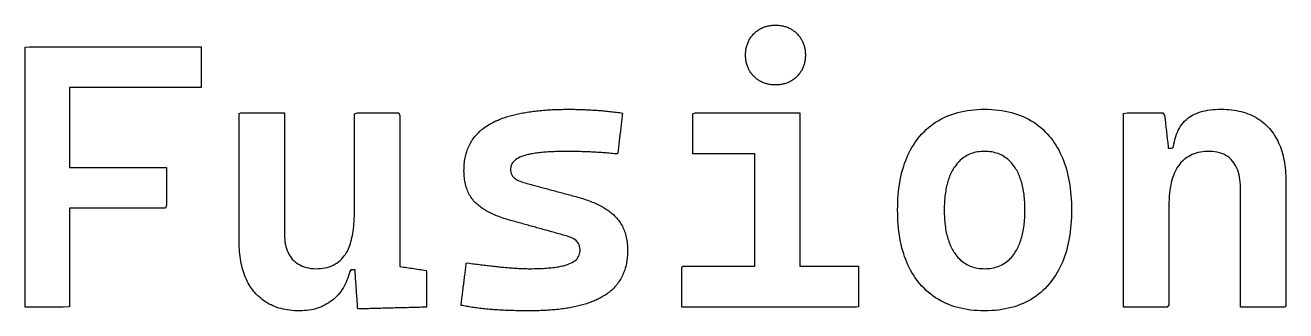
# Model space of a CAD drawing. Header units: millimetres. Extents: x 0 to 120, y 0 to 19.
# Drawn here: x 0 to 64, y 4.1 to 18.6 of the extents above; entities that cross this region are included whole.
import ezdxf

# ---------------------------------------------------------------- set-up
doc = ezdxf.new("R2010")
doc.units = ezdxf.units.MM
doc.layers.add('OUTLINE', color=7, linetype='Continuous')

msp = doc.modelspace()

# ---------------------------------------------------------------- linework, layer by layer
at = {"layer": 'OUTLINE'}
for points in [[(38.1728, 15.573), (38.1189, 15.5708), (38.0643, 15.57), (38.0096, 15.5708), (37.9558, 15.573), (37.9027, 15.5767), (37.8505, 15.5819), (37.7991, 15.5886), (37.7485, 15.5968), (37.6987, 15.6064), (37.6497, 15.6176), (37.6015, 15.6302), (37.5541, 15.6444), (37.5075, 15.66), (37.4617, 15.6771), (37.4168, 15.6956), (37.3726, 15.7157), (37.3293, 15.7373), (37.2867, 15.7603), (37.245, 15.7848), (37.204, 15.8108), (37.1639, 15.8383), (37.1246, 15.8673), (37.0861, 15.8978), (37.0484, 15.9298), (37.0115, 15.9632), (36.9754, 15.9981), (36.9405, 16.0342), (36.907, 16.0711), (36.875, 16.1088), (36.8446, 16.1473), (36.8156, 16.1866), (36.7881, 16.2267), (36.7621, 16.2676), (36.7375, 16.3094), (36.7145, 16.3519), (36.6929, 16.3952), (36.6728, 16.4394), (36.6543, 16.4844), (36.6372, 16.5301), (36.6216, 16.5767), (36.6074, 16.6241), (36.5948, 16.6723), (36.5836, 16.7213), (36.574, 16.7711), (36.5658, 16.8217), (36.5591, 16.8732), (36.5539, 16.9254), (36.5502, 16.9784), (36.5479, 17.0323), (36.5472, 17.087), (36.5479, 17.1416), (36.5502, 17.1955), (36.5539, 17.2485), (36.5591, 17.3008), (36.5657, 17.3522), (36.5739, 17.4028), (36.5836, 17.4526), (36.5947, 17.5017), (36.6073, 17.5499), (36.6215, 17.5972), (36.6371, 17.6438), (36.6542, 17.6896), (36.6727, 17.7346), (36.6928, 17.7787), (36.7143, 17.8221), (36.7374, 17.8646), (36.7619, 17.9064), (36.7879, 17.9473), (36.8154, 17.9874), (36.8444, 18.0267), (36.8749, 18.0652), (36.9068, 18.1029), (36.9403, 18.1398), (36.9752, 18.1759), (37.0113, 18.2108), (37.0482, 18.2442), (37.0859, 18.2762), (37.1244, 18.3067), (37.1637, 18.3357), (37.2038, 18.3631), (37.2447, 18.3892), (37.2865, 18.4137), (37.329, 18.4367), (37.3724, 18.4583), (37.4165, 18.4783), (37.4615, 18.4969), (37.5073, 18.514), (37.5539, 18.5296), (37.6012, 18.5437), (37.6494, 18.5564), (37.6984, 18.5675), (37.7483, 18.5772), (37.7989, 18.5854), (37.8503, 18.5921), (37.9025, 18.5973), (37.9556, 18.601), (38.0094, 18.6032), (38.0641, 18.604), (38.1187, 18.6032), (38.1726, 18.601), (38.2256, 18.5973), (38.2779, 18.5921), (38.3293, 18.5854), (38.3799, 18.5773), (38.4298, 18.5676), (38.4788, 18.5565), (38.527, 18.5438), (38.5744, 18.5297), (38.6209, 18.5141), (38.6667, 18.497), (38.7117, 18.4784), (38.7559, 18.4584), (38.7992, 18.4368), (38.8418, 18.4138), (38.8835, 18.3893), (38.9244, 18.3633), (38.9645, 18.3358), (39.0038, 18.3068), (39.0423, 18.2763), (39.08, 18.2444), (39.1169, 18.2109), (39.153, 18.176), (39.1879, 18.1399), (39.2214, 18.1031), (39.2533, 18.0654), (39.2838, 18.0269), (39.3128, 17.9876), (39.3403, 17.9474), (39.3663, 17.9065), (39.3909, 17.8648), (39.4139, 17.8222), (39.4354, 17.7789), (39.4555, 17.7347), (39.4741, 17.6898), (39.4912, 17.644), (39.5068, 17.5974), (39.5209, 17.55), (39.5336, 17.5018), (39.5447, 17.4528), (39.5544, 17.403), (39.5626, 17.3524), (39.5692, 17.301), (39.5744, 17.2487), (39.5782, 17.1957), (39.5804, 17.1418), (39.5811, 17.0872), (39.5804, 17.0325), (39.5782, 16.9786), (39.5745, 16.9256), (39.5693, 16.8734), (39.5626, 16.8219), (39.5544, 16.7713), (39.5447, 16.7215), (39.5336, 16.6725), (39.5209, 16.6243), (39.5068, 16.5769), (39.4912, 16.5303), (39.4741, 16.4845), (39.4555, 16.4396), (39.4355, 16.3954), (39.4139, 16.3521), (39.3909, 16.3095), (39.3664, 16.2678), (39.3404, 16.2269), (39.3129, 16.1867), (39.2839, 16.1474), (39.2534, 16.1089), (39.2214, 16.0712), (39.188, 16.0344), (39.1531, 15.9983), (39.117, 15.9633), (39.0801, 15.9299), (39.0424, 15.8979), (39.0039, 15.8674), (38.9646, 15.8384), (38.9245, 15.8109), (38.8836, 15.7849), (38.8419, 15.7604), (38.7993, 15.7373), (38.756, 15.7158), (38.7118, 15.6957), (38.6668, 15.6771), (38.6211, 15.66), (38.5745, 15.6444), (38.5271, 15.6302), (38.4789, 15.6176), (38.4299, 15.6065), (38.3801, 15.5968), (38.3295, 15.5886), (38.2781, 15.5819), (38.2258, 15.5767)], [(0.2257, 17.4966), (0.3105, 17.4966), (0.4548, 17.4966), (0.6326, 17.4966), (0.684, 17.4966), (0.9132, 17.4966), (0.9546, 17.4966), (1.1424, 17.4966), (1.2767, 17.4966), (1.3715, 17.4966), (1.5987, 17.4966), (1.6007, 17.4966), (1.8299, 17.4966), (1.9208, 17.4966), (2.0591, 17.4966), (2.2882, 17.4966), (2.5174, 17.4966), (2.7466, 17.4966), (2.9758, 17.4966), (3.2049, 17.4966), (3.4341, 17.4966), (3.6633, 17.4966), (3.8925, 17.4966), (4.1216, 17.4966), (4.3508, 17.4966), (4.58, 17.4966), (4.8092, 17.4966), (5.0383, 17.4966), (5.2675, 17.4966), (5.4967, 17.4966), (5.7259, 17.4966), (5.955, 17.4966), (6.1842, 17.4966), (6.4134, 17.4966), (6.6426, 17.4966), (6.8717, 17.4966), (7.1009, 17.4966), (7.3301, 17.4966), (7.5593, 17.4966), (7.7884, 17.4966), (8.0176, 17.4966), (8.2468, 17.4966), (8.476, 17.4966), (8.7051, 17.4966), (8.9343, 17.4966), (8.9343, 17.2674), (8.9343, 17.0382), (8.9343, 16.809), (8.9343, 16.5799), (8.9343, 16.3507), (8.9343, 16.1215), (8.9343, 15.8923), (8.9343, 15.6632), (8.9343, 15.434), (8.7086, 15.4305), (8.4795, 15.4305), (8.2503, 15.4305), (8.0211, 15.4305), (7.7919, 15.4305), (7.5628, 15.4305), (7.3336, 15.4305), (7.1044, 15.4305), (6.8752, 15.4305), (6.6461, 15.4305), (6.4169, 15.4305), (6.1877, 15.4305), (5.9585, 15.4305), (5.7294, 15.4305), (5.5002, 15.4305), (5.271, 15.4305), (5.0418, 15.4305), (4.8127, 15.4305), (4.5835, 15.4305), (4.3543, 15.4305), (4.1251, 15.4305), (3.896, 15.4305), (3.6668, 15.4305), (3.4376, 15.4305), (3.2084, 15.4305), (2.9793, 15.4305), (2.7501, 15.4305), (2.5209, 15.4305), (2.2917, 15.4305), (2.2428, 15.4305), (2.2428, 15.2422), (2.2428, 14.9202), (2.2428, 14.5981), (2.2428, 14.2761), (2.2428, 13.9541), (2.2428, 13.632), (2.2428, 13.31), (2.2428, 12.9879), (2.2428, 12.6659), (2.2428, 12.3438), (2.2428, 12.0218), (2.2428, 11.6997), (2.2428, 11.3821), (2.3529, 11.3821), (2.5454, 11.3821), (2.738, 11.3821), (2.9305, 11.3821), (3.123, 11.3821), (3.3155, 11.3821), (3.5081, 11.3821), (3.7006, 11.3821), (3.8931, 11.3821), (4.0857, 11.3821), (4.2782, 11.3821), (4.4707, 11.3821), (4.6632, 11.3821), (4.8558, 11.3821), (5.0483, 11.3821), (5.2408, 11.3821), (5.4334, 11.3821), (5.6259, 11.3821), (5.8184, 11.3821), (6.011, 11.3821), (6.2035, 11.3821), (6.396, 11.3821), (6.5885, 11.3821), (6.7811, 11.3821), (6.9736, 11.3821), (7.1661, 11.3821), (7.1661, 11.1895), (7.1661, 10.997), (7.1661, 10.8045), (7.1661, 10.612), (7.1661, 10.4194), (7.1661, 10.2269), (7.1661, 10.0344), (7.1661, 9.8418), (7.1661, 9.6493), (7.1661, 9.4568), (7.1236, 9.3068), (6.9311, 9.3068), (6.7385, 9.3068), (6.546, 9.3068), (6.3535, 9.3068), (6.1609, 9.3068), (5.9684, 9.3068), (5.7759, 9.3068), (5.5833, 9.3068), (5.3908, 9.3068), (5.1983, 9.3068), (5.0058, 9.3068), (4.8132, 9.3068), (4.6207, 9.3068), (4.4282, 9.3068), (4.2356, 9.3068), (4.0431, 9.3068), (3.8506, 9.3068), (3.6581, 9.3068), (3.4655, 9.3068), (3.273, 9.3068), (3.0805, 9.3068), (2.8879, 9.3068), (2.6954, 9.3068), (2.5029, 9.3068), (2.3104, 9.3068), (2.2428, 9.3068), (2.2428, 9.1233), (2.2428, 8.8013), (2.2428, 8.4793), (2.2428, 8.1572), (2.2428, 7.8352), (2.2428, 7.5131), (2.2428, 7.1911), (2.2428, 6.869), (2.2428, 6.547), (2.2428, 6.2249), (2.2428, 5.9029), (2.2428, 5.5808), (2.2428, 5.2588), (2.2428, 4.9367), (2.2428, 4.6147), (2.2428, 4.2926), (1.9323, 4.2811), (1.6102, 4.2811), (1.2882, 4.2811), (0.9661, 4.2811), (0.6441, 4.2811), (0.322, 4.2811), (0, 4.2811), (0, 4.6032), (0, 4.9252), (0, 5.2473), (0, 5.5693), (0, 5.8914), (0, 6.2134), (0, 6.5355), (0, 6.8575), (0, 7.1796), (0, 7.5016), (0, 7.8236), (0, 8.1457), (0, 8.4677), (0, 8.7898), (0, 9.1118), (0, 9.3068), (0, 9.4339), (0, 9.4993), (0, 9.6919), (0, 9.7559), (0, 9.8844), (0, 10.0769), (0, 10.078), (0, 10.2695), (0, 10.4), (0, 10.462), (0, 10.6545), (0, 10.7221), (0, 10.847), (0, 11.0396), (0, 11.0441), (0, 11.2321), (0, 11.3662), (0, 11.6882), (0, 12.0103), (0, 12.3323), (0, 12.6544), (0, 12.9764), (0, 13.2984), (0, 13.6205), (0, 13.9425), (0, 14.2646), (0, 14.5866), (0, 14.9087), (0, 15.2307), (0, 15.4305), (0, 15.5528), (0, 15.6597), (0, 15.8748), (0, 15.8888), (0, 16.118), (0, 16.1969), (0, 16.3472), (0, 16.5189), (0, 16.5764), (0, 16.8055), (0, 16.841), (0, 17.0347), (0, 17.163), (0, 17.2639), (0, 17.4851), (0, 17.4931)], [(19.0043, 8.2274), (19.0043, 8.1377), (19.0043, 8.1178), (19.0043, 8.0481), (19.0043, 7.9584), (19.0043, 7.9277), (19.0043, 7.8687), (19.0043, 7.7791), (19.0043, 7.7375), (19.0043, 7.6894), (19.0043, 7.5998), (19.0043, 7.5101), (19.0043, 7.4205), (19.0043, 7.3308), (19.0043, 7.2412), (19.0043, 7.1515), (19.0043, 7.0619), (19.0043, 6.9722), (19.0043, 6.8825), (19.0043, 6.7929), (19.0043, 6.7032), (19.0043, 6.6136), (19.0043, 6.5239), (19.0043, 6.4343), (19.0068, 6.3468), (19.0955, 6.3335), (19.1841, 6.3201), (19.2728, 6.3068), (19.3614, 6.2934), (19.4501, 6.28), (19.5387, 6.2667), (19.6274, 6.2533), (19.716, 6.24), (19.8047, 6.2266), (19.8934, 6.2133), (19.982, 6.1999), (20.0707, 6.1865), (20.1593, 6.1732), (20.248, 6.1598), (20.3366, 6.1465), (20.363, 6.0795), (20.363, 5.9898), (20.363, 5.9002), (20.363, 5.8105), (20.363, 5.7209), (20.363, 5.6312), (20.363, 5.5416), (20.363, 5.4519), (20.363, 5.3623), (20.363, 5.2726), (20.363, 5.183), (20.363, 5.0933), (20.363, 5.0036), (20.363, 4.914), (20.363, 4.8243), (20.363, 4.7347), (20.363, 4.645), (20.363, 4.5554), (20.363, 4.4657), (20.363, 4.3761), (20.363, 4.2864), (20.2786, 4.2789), (20.189, 4.2765), (20.0994, 4.2741), (20.0098, 4.2717), (19.9201, 4.2693), (19.8305, 4.2669), (19.7409, 4.2646), (19.6513, 4.2622), (19.5617, 4.2598), (19.472, 4.2574), (19.3824, 4.255), (19.2928, 4.2526), (19.2032, 4.2502), (19.1135, 4.2479), (19.0239, 4.2455), (18.9343, 4.2431), (18.8447, 4.2407), (18.7551, 4.2383), (18.6654, 4.2359), (18.5758, 4.2335), (18.4862, 4.2311), (18.3966, 4.2288), (18.3069, 4.2264), (18.2173, 4.224), (18.1277, 4.2216), (18.0381, 4.2192), (17.9484, 4.2168), (17.8588, 4.2144), (17.7692, 4.212), (17.6796, 4.2097), (17.59, 4.2073), (17.5003, 4.2049), (17.4107, 4.2025), (17.3211, 4.2001), (17.2315, 4.1977), (17.1418, 4.1953), (17.0522, 4.1929), (16.9626, 4.1906), (16.873, 4.1882), (16.8666, 4.2776), (16.8603, 4.367), (16.854, 4.4565), (16.8476, 4.5459), (16.8413, 4.6353), (16.8349, 4.7248), (16.8286, 4.8142), (16.8223, 4.9036), (16.8159, 4.993), (16.8096, 5.0825), (16.8033, 5.1719), (16.7969, 5.2613), (16.7906, 5.3508), (16.7842, 5.4402), (16.7779, 5.5296), (16.7716, 5.6191), (16.7652, 5.7085), (16.7589, 5.7979), (16.7525, 5.8873), (16.7462, 5.9768), (16.7399, 6.0662), (16.7335, 6.1556), (16.7318, 6.1797), (16.6376, 6.1797), (16.5272, 6.1797), (16.4716, 6.0984), (16.4397, 5.9809), (16.4045, 5.8668), (16.3662, 5.756), (16.3245, 5.6487), (16.2797, 5.5448), (16.2316, 5.4443), (16.1803, 5.3472), (16.1258, 5.2535), (16.068, 5.1631), (16.007, 5.0762), (15.9427, 4.9927), (15.8752, 4.9126), (15.8045, 4.8359), (15.7306, 4.7626), (15.6534, 4.6926), (15.5727, 4.6259), (15.4876, 4.5616), (15.4, 4.5015), (15.3101, 4.4455), (15.2177, 4.3936), (15.123, 4.3459), (15.0259, 4.3024), (14.9263, 4.263), (14.8244, 4.2277), (14.7201, 4.1966), (14.6134, 4.1697), (14.5043, 4.1468), (14.3928, 4.1282), (14.2789, 4.1137), (14.1626, 4.1033), (14.0439, 4.0971), (13.9228, 4.095), (13.7959, 4.0968), (13.6716, 4.102), (13.5498, 4.1108), (13.4306, 4.1231), (13.3139, 4.1389), (13.1997, 4.1583), (13.0881, 4.1811), (12.979, 4.2075), (12.8725, 4.2374), (12.7685, 4.2708), (12.6671, 4.3077), (12.5682, 4.3482), (12.4719, 4.3921), (12.3781, 4.4396), (12.2869, 4.4906), (12.1981, 4.5451), (12.112, 4.6031), (12.0284, 4.6646), (11.9473, 4.7297), (11.8688, 4.7982), (11.7928, 4.8703), (11.7194, 4.9459), (11.6488, 5.0247), (11.5868, 5.0993), (11.5273, 5.1763), (11.4704, 5.2556), (11.4159, 5.3374), (11.3639, 5.4215), (11.3145, 5.508), (11.2675, 5.5968), (11.2231, 5.6881), (11.1812, 5.7817), (11.1418, 5.8777), (11.1049, 5.9761), (11.0705, 6.0768), (11.0386, 6.1799), (11.0092, 6.2854), (10.9823, 6.3933), (10.9579, 6.5036), (10.9361, 6.6162), (10.9167, 6.7312), (10.8999, 6.8486), (10.8856, 6.9684), (10.8737, 7.0905), (10.8644, 7.2151), (10.8576, 7.3419), (10.8533, 7.4712), (10.8515, 7.6029), (10.8514, 7.7182), (10.8514, 7.8286), (10.8514, 7.939), (10.8514, 8.0495), (10.8514, 8.1599), (10.8514, 8.2703), (10.8514, 8.3808), (10.8514, 8.4912), (10.8514, 8.6016), (10.8514, 8.712), (10.8514, 8.8225), (10.8514, 8.9329), (10.8514, 9.0433), (10.8514, 9.1537), (10.8514, 9.2642), (10.8514, 9.3746), (10.8514, 9.485), (10.8514, 9.5955), (10.8514, 9.7059), (10.8514, 9.8163), (10.8514, 9.9267), (10.8514, 10.0372), (10.8514, 10.1476), (10.8514, 10.258), (10.8514, 10.3684), (10.8514, 10.4789), (10.8514, 10.5893), (10.8514, 10.6997), (10.8514, 10.8101), (10.8514, 10.9206), (10.8514, 11.031), (10.8514, 11.1414), (10.8514, 11.2519), (10.8514, 11.3623), (10.8514, 11.4727), (10.8514, 11.5831), (10.8514, 11.6936), (10.8514, 11.804), (10.8514, 11.9144), (10.8514, 12.0248), (10.8514, 12.1353), (10.8514, 12.2457), (10.8514, 12.3561), (10.8514, 12.4666), (10.8514, 12.577), (10.8514, 12.6874), (10.8514, 12.7978), (10.8514, 12.9083), (10.8514, 13.0187), (10.8514, 13.1291), (10.8514, 13.2395), (10.8514, 13.35), (10.8514, 13.4604), (10.8514, 13.5708), (10.8514, 13.6813), (10.8514, 13.7917), (10.8514, 13.9021), (10.8514, 14.0125), (10.8514, 14.123), (10.9387, 14.1461), (11.0491, 14.1461), (11.1596, 14.1461), (11.27, 14.1461), (11.3804, 14.1461), (11.4909, 14.1461), (11.6013, 14.1461), (11.7117, 14.1461), (11.8221, 14.1461), (11.9326, 14.1461), (12.043, 14.1461), (12.1534, 14.1461), (12.2638, 14.1461), (12.3743, 14.1461), (12.4847, 14.1461), (12.5951, 14.1461), (12.7055, 14.1461), (12.816, 14.1461), (12.9264, 14.1461), (13.0368, 14.1461), (13.1473, 14.1461), (13.1503, 14.0387), (13.1503, 13.9283), (13.1503, 13.8178), (13.1503, 13.7074), (13.1503, 13.597), (13.1503, 13.4866), (13.1503, 13.3761), (13.1503, 13.2657), (13.1503, 13.1553), (13.1503, 13.0448), (13.1503, 12.9344), (13.1503, 12.824), (13.1503, 12.7136), (13.1503, 12.6031), (13.1503, 12.4927), (13.1503, 12.3823), (13.1503, 12.2719), (13.1503, 12.1614), (13.1503, 12.051), (13.1503, 11.9406), (13.1503, 11.8301), (13.1503, 11.7197), (13.1503, 11.6093), (13.1503, 11.4989), (13.1503, 11.3884), (13.1503, 11.278), (13.1503, 11.1676), (13.1503, 11.0572), (13.1503, 10.9467), (13.1503, 10.8363), (13.1503, 10.7259), (13.1503, 10.6155), (13.1503, 10.505), (13.1503, 10.3946), (13.1503, 10.2842), (13.1503, 10.1737), (13.1503, 10.0633), (13.1503, 9.9529), (13.1503, 9.8425), (13.1503, 9.732), (13.1503, 9.6216), (13.1503, 9.5112), (13.1503, 9.4008), (13.1503, 9.2903), (13.1503, 9.1799), (13.1503, 9.0695), (13.1503, 8.959), (13.1503, 8.8486), (13.1503, 8.7382), (13.1503, 8.6278), (13.1503, 8.5173), (13.1503, 8.4069), (13.1503, 8.2965), (13.1503, 8.1861), (13.1503, 8.0756), (13.1506, 7.9577), (13.155, 7.829), (13.1648, 7.7051), (13.1797, 7.5859), (13.2, 7.4714), (13.2255, 7.3617), (13.2562, 7.2567), (13.2922, 7.1565), (13.3335, 7.061), (13.38, 6.9702), (13.4318, 6.8842), (13.4888, 6.8029), (13.5511, 6.7264), (13.6216, 6.6516), (13.699, 6.5809), (13.781, 6.5168), (13.8677, 6.4593), (13.9591, 6.4083), (14.0551, 6.3639), (14.1557, 6.3261), (14.261, 6.2949), (14.3709, 6.2702), (14.4855, 6.2521), (14.6047, 6.2406), (14.7285, 6.2357), (14.8547, 6.2371), (14.9769, 6.2445), (15.095, 6.2579), (15.209, 6.2771), (15.3188, 6.3023), (15.4244, 6.3335), (15.5259, 6.3706), (15.6233, 6.4136), (15.7165, 6.4625), (15.8055, 6.5173), (15.8904, 6.5781), (15.9711, 6.6449), (16.0477, 6.7175), (16.1201, 6.7961), (16.1883, 6.8806), (16.2421, 6.9558), (16.2852, 7.0236), (16.3262, 7.0953), (16.3651, 7.171), (16.4019, 7.2507), (16.4366, 7.3344), (16.4692, 7.4221), (16.4996, 7.5137), (16.528, 7.6094), (16.5543, 7.709), (16.5785, 7.8127), (16.6005, 7.9203), (16.6205, 8.0319), (16.6383, 8.1475), (16.6541, 8.2671), (16.6677, 8.3907), (16.6793, 8.5182), (16.6887, 8.6498), (16.6961, 8.7853), (16.7013, 8.9249), (16.7044, 9.0684), (16.7054, 9.1816), (16.7054, 9.3547), (16.7054, 9.5448), (16.7054, 9.7349), (16.7054, 9.925), (16.7054, 10.1152), (16.7054, 10.3053), (16.7054, 10.4954), (16.7054, 10.6855), (16.7054, 10.8757), (16.7054, 11.0658), (16.7054, 11.2559), (16.7054, 11.446), (16.7054, 11.6362), (16.7054, 11.8263), (16.7054, 12.0164), (16.7054, 12.2065), (16.7054, 12.3967), (16.7054, 12.5868), (16.7054, 12.7769), (16.7054, 12.967), (16.7054, 13.1572), (16.7054, 13.3473), (16.7054, 13.5374), (16.7054, 13.7275), (16.7054, 13.9177), (16.7054, 14.1078), (16.8572, 14.1461), (17.0473, 14.1461), (17.2375, 14.1461), (17.4276, 14.1461), (17.6177, 14.1461), (17.8078, 14.1461), (17.998, 14.1461), (18.1881, 14.1461), (18.3782, 14.1461), (18.5683, 14.1461), (18.7585, 14.1461), (18.9486, 14.1461), (19.0043, 14.0117), (19.0043, 13.8215), (19.0043, 13.6314), (19.0043, 13.4413), (19.0043, 13.2512), (19.0043, 13.061), (19.0043, 12.8709), (19.0043, 12.6808), (19.0043, 12.4907), (19.0043, 12.3005), (19.0043, 12.1104), (19.0043, 11.9203), (19.0043, 11.7302), (19.0043, 11.54), (19.0043, 11.3499), (19.0043, 11.1598), (19.0043, 10.9697), (19.0043, 10.7795), (19.0043, 10.5894), (19.0043, 10.3993), (19.0043, 10.2092), (19.0043, 10.019), (19.0043, 9.8289), (19.0043, 9.6388), (19.0043, 9.4487), (19.0043, 9.2585), (19.0043, 9.0684), (19.0043, 8.8783), (19.0043, 8.6882), (19.0043, 8.498), (19.0043, 8.3079)], [(25.6755, 4.0953), (25.5746, 4.095), (25.4866, 4.0951), (25.3994, 4.0954), (25.3132, 4.096), (25.2279, 4.0967), (25.1434, 4.0977), (25.0599, 4.0989), (24.9772, 4.1003), (24.8954, 4.1019), (24.8145, 4.1037), (24.7345, 4.1058), (24.6554, 4.108), (24.5772, 4.1105), (24.4999, 4.1132), (24.4234, 4.1161), (24.3479, 4.1193), (24.2732, 4.1226), (24.1994, 4.1262), (24.1266, 4.1299), (24.0546, 4.1339), (23.9835, 4.1381), (23.9133, 4.1425), (23.844, 4.1472), (23.7755, 4.152), (23.708, 4.1571), (23.6414, 4.1624), (23.565, 4.1688), (23.4805, 4.1763), (23.397, 4.1841), (23.3143, 4.1923), (23.2326, 4.2009), (23.1518, 4.2098), (23.072, 4.2191), (22.993, 4.2288), (22.915, 4.2388), (22.8379, 4.2492), (22.7617, 4.2599), (22.6864, 4.2711), (22.6121, 4.2825), (22.5387, 4.2944), (22.4661, 4.3066), (22.3946, 4.3192), (22.3239, 4.3321), (22.2541, 4.3454), (22.1853, 4.359), (22.1174, 4.3731), (22.1215, 4.4452), (22.131, 4.5218), (22.1406, 4.5984), (22.1502, 4.675), (22.1598, 4.7516), (22.1693, 4.8282), (22.1789, 4.9048), (22.1885, 4.9814), (22.1981, 5.058), (22.2076, 5.1346), (22.2172, 5.2112), (22.2268, 5.2878), (22.2364, 5.3644), (22.2459, 5.441), (22.2555, 5.5176), (22.2651, 5.5942), (22.2747, 5.6708), (22.2842, 5.7474), (22.2938, 5.824), (22.3034, 5.9006), (22.3129, 5.9772), (22.3225, 6.0538), (22.3321, 6.1304), (22.3417, 6.207), (22.3512, 6.2835), (22.3608, 6.3601), (22.3704, 6.4367), (22.38, 6.5133), (22.4481, 6.5244), (22.5361, 6.5125), (22.623, 6.5009), (22.7089, 6.4895), (22.7937, 6.4783), (22.8776, 6.4674), (22.9603, 6.4568), (23.0421, 6.4464), (23.1228, 6.4362), (23.2025, 6.4264), (23.2812, 6.4167), (23.3589, 6.4073), (23.4355, 6.3982), (23.511, 6.3893), (23.5856, 6.3806), (23.6591, 6.3723), (23.7316, 6.3641), (23.803, 6.3562), (23.8735, 6.3486), (23.9428, 6.3412), (24.0112, 6.3341), (24.0785, 6.3272), (24.1448, 6.3205), (24.2101, 6.3142), (24.2833, 6.3072), (24.3731, 6.2989), (24.4613, 6.2911), (24.5478, 6.2839), (24.6326, 6.2771), (24.7159, 6.2709), (24.7974, 6.2651), (24.8773, 6.2599), (24.9556, 6.2552), (25.0322, 6.2509), (25.1072, 6.2472), (25.1805, 6.244), (25.2522, 6.2413), (25.3222, 6.2391), (25.3906, 6.2375), (25.4574, 6.2363), (25.5224, 6.2356), (25.5936, 6.2355), (25.6975, 6.2359), (25.7991, 6.237), (25.8985, 6.2389), (25.9957, 6.2413), (26.0906, 6.2445), (26.1832, 6.2483), (26.2736, 6.2528), (26.3617, 6.258), (26.4476, 6.2638), (26.5312, 6.2703), (26.6125, 6.2775), (26.6916, 6.2854), (26.7684, 6.2939), (26.843, 6.3031), (26.9154, 6.313), (26.9854, 6.3235), (27.0532, 6.3348), (27.1188, 6.3467), (27.1821, 6.3592), (27.2431, 6.3725), (27.3019, 6.3864), (27.3585, 6.401), (27.4127, 6.4163), (27.4647, 6.4322), (27.5145, 6.4488), (27.5805, 6.4732), (27.6679, 6.5104), (27.7481, 6.5507), (27.821, 6.5941), (27.8866, 6.6406), (27.9451, 6.6902), (27.9963, 6.7429), (28.0402, 6.7986), (28.077, 6.8575), (28.1065, 6.9194), (28.1287, 6.9844), (28.1437, 7.0526), (28.1515, 7.1238), (28.152, 7.2042), (28.1448, 7.2895), (28.1299, 7.3686), (28.1072, 7.4417), (28.0768, 7.5086), (28.0386, 7.5694), (27.9926, 7.6241), (27.9451, 7.668), (27.8943, 7.707), (27.8372, 7.744), (27.7739, 7.779), (27.7044, 7.8121), (27.6286, 7.8431), (27.5466, 7.8722), (27.4584, 7.8993), (27.3759, 7.9222), (27.3015, 7.943), (27.2272, 7.9637), (27.1528, 7.9844), (27.0784, 8.0051), (27.0041, 8.0259), (26.9297, 8.0466), (26.8554, 8.0673), (26.781, 8.088), (26.7066, 8.1088), (26.6323, 8.1295), (26.5579, 8.1502), (26.4836, 8.1709), (26.4092, 8.1917), (26.3348, 8.2124), (26.2605, 8.2331), (26.1861, 8.2538), (26.1118, 8.2746), (26.0374, 8.2953), (25.963, 8.316), (25.8887, 8.3367), (25.8143, 8.3575), (25.74, 8.3782), (25.6656, 8.3989), (25.5912, 8.4196), (25.5169, 8.4404), (25.4425, 8.4611), (25.3682, 8.4818), (25.2938, 8.5026), (25.2194, 8.5233), (25.1451, 8.544), (25.0707, 8.5647), (24.9964, 8.5855), (24.922, 8.6062), (24.8476, 8.6269), (24.7733, 8.6476), (24.6989, 8.6684), (24.6246, 8.6891), (24.5438, 8.7117), (24.4541, 8.7377), (24.3663, 8.7644), (24.2803, 8.7919), (24.196, 8.8202), (24.1137, 8.8492), (24.0331, 8.8789), (23.9543, 8.9094), (23.8774, 8.9406), (23.8023, 8.9726), (23.729, 9.0054), (23.6575, 9.0388), (23.5878, 9.0731), (23.52, 9.108), (23.454, 9.1438), (23.3898, 9.1802), (23.3274, 9.2174), (23.2668, 9.2554), (23.2081, 9.2941), (23.1511, 9.3336), (23.096, 9.3738), (23.0427, 9.4147), (22.9913, 9.4564), (22.9416, 9.4988), (22.8938, 9.542), (22.8478, 9.586), (22.7997, 9.6348), (22.7521, 9.6872), (22.7068, 9.7414), (22.6636, 9.7974), (22.6226, 9.8552), (22.5838, 9.9148), (22.5472, 9.9762), (22.5129, 10.0394), (22.4807, 10.1045), (22.4507, 10.1713), (22.4229, 10.24), (22.3974, 10.3104), (22.374, 10.3827), (22.3529, 10.4568), (22.3339, 10.5326), (22.3171, 10.6103), (22.3026, 10.6898), (22.2902, 10.7711), (22.2801, 10.8542), (22.2722, 10.9391), (22.2664, 11.0259), (22.2629, 11.1144), (22.2615, 11.2047), (22.2623, 11.2919), (22.265, 11.3774), (22.2696, 11.4616), (22.2761, 11.5446), (22.2846, 11.6263), (22.295, 11.7068), (22.3073, 11.786), (22.3215, 11.8639), (22.3377, 11.9407), (22.3558, 12.0161), (22.3758, 12.0904), (22.3978, 12.1633), (22.4216, 12.235), (22.4474, 12.3055), (22.4752, 12.3747), (22.5048, 12.4427), (22.5364, 12.5094), (22.5699, 12.5749), (22.6053, 12.6391), (22.6427, 12.7021), (22.682, 12.7638), (22.7232, 12.8243), (22.7664, 12.8835), (22.8114, 12.9415), (22.8584, 12.9982), (22.9073, 13.0536), (22.9582, 13.1079), (23.011, 13.1608), (23.0657, 13.2125), (23.1223, 13.263), (23.1808, 13.3122), (23.2413, 13.3602), (23.3037, 13.4069), (23.3681, 13.4524), (23.4343, 13.4966), (23.5025, 13.5396), (23.5685, 13.5789), (23.6174, 13.6067), (23.6673, 13.634), (23.7182, 13.6608), (23.7701, 13.687), (23.8229, 13.7127), (23.8768, 13.7379), (23.9317, 13.7626), (23.9875, 13.7867), (24.0444, 13.8104), (24.1023, 13.8335), (24.1611, 13.856), (24.221, 13.8781), (24.2819, 13.8996), (24.3437, 13.9206), (24.4066, 13.9411), (24.4704, 13.9611), (24.5353, 13.9805), (24.6011, 13.9994), (24.668, 14.0178), (24.7358, 14.0357), (24.8047, 14.053), (24.8745, 14.0699), (24.9453, 14.0862), (25.0172, 14.102), (25.09, 14.1172), (25.1638, 14.1319), (25.2387, 14.1462), (25.3145, 14.1599), (25.3913, 14.173), (25.4691, 14.1857), (25.548, 14.1978), (25.6278, 14.2094), (25.7086, 14.2205), (25.7904, 14.231), (25.8732, 14.241), (25.957, 14.2505), (26.0418, 14.2595), (26.1276, 14.268), (26.2144, 14.2759), (26.3022, 14.2833), (26.391, 14.2902), (26.4808, 14.2966), (26.5716, 14.3024), (26.6634, 14.3078), (26.7562, 14.3126), (26.85, 14.3168), (26.9447, 14.3206), (27.0405, 14.3238), (27.1373, 14.3265), (27.2351, 14.3287), (27.3339, 14.3304), (27.4336, 14.3315), (27.5344, 14.3321), (27.6284, 14.3322), (27.7063, 14.332), (27.7841, 14.3314), (27.8618, 14.3305), (27.9393, 14.3293), (28.0168, 14.3278), (28.0942, 14.326), (28.1715, 14.3238), (28.2487, 14.3213), (28.3258, 14.3186), (28.4029, 14.3155), (28.4798, 14.3121), (28.5566, 14.3083), (28.6333, 14.3043), (28.71, 14.2999), (28.7865, 14.2953), (28.8629, 14.2903), (28.9389, 14.285), (29.0126, 14.2796), (29.0866, 14.274), (29.161, 14.268), (29.2357, 14.2618), (29.3109, 14.2552), (29.3864, 14.2484), (29.4623, 14.2413), (29.5386, 14.2339), (29.6153, 14.2261), (29.6923, 14.2181), (29.7697, 14.2098), (29.8476, 14.2012), (29.9257, 14.1924), (30.0043, 14.1832), (30.0833, 14.1737), (30.1626, 14.1639), (30.2423, 14.1539), (30.3004, 14.1272), (30.2914, 14.0505), (30.2825, 13.9738), (30.2736, 13.8971), (30.2647, 13.8205), (30.2558, 13.7438), (30.2469, 13.6671), (30.238, 13.5904), (30.2291, 13.5137), (30.2202, 13.4371), (30.2113, 13.3604), (30.2024, 13.2837), (30.1935, 13.207), (30.1846, 13.1303), (30.1757, 13.0537), (30.1668, 12.977), (30.1579, 12.9003), (30.1489, 12.8236), (30.14, 12.747), (30.1311, 12.6703), (30.1222, 12.5936), (30.1133, 12.5169), (30.1044, 12.4402), (30.0955, 12.3636), (30.0866, 12.2869), (30.0777, 12.2102), (30.0688, 12.1335), (30.0552, 12.0619), (29.968, 12.0699), (29.8819, 12.0775), (29.7971, 12.0849), (29.7135, 12.092), (29.631, 12.0989), (29.5497, 12.1054), (29.4696, 12.1117), (29.3906, 12.1177), (29.3129, 12.1235), (29.2363, 12.1289), (29.1609, 12.1341), (29.0866, 12.139), (29.0136, 12.1436), (28.9417, 12.148), (28.871, 12.1521), (28.8015, 12.1559), (28.7332, 12.1594), (28.666, 12.1627), (28.5876, 12.1662), (28.503, 12.1699), (28.4196, 12.1732), (28.3375, 12.1763), (28.2566, 12.1791), (28.177, 12.1816), (28.0986, 12.1839), (28.0215, 12.1858), (27.9456, 12.1875), (27.871, 12.1889), (27.7977, 12.1901), (27.7256, 12.1909), (27.6547, 12.1915), (27.5851, 12.1918), (27.5, 12.1918), (27.3963, 12.1913), (27.2946, 12.1903), (27.195, 12.1888), (27.0973, 12.1868), (27.0016, 12.1843), (26.9079, 12.1813), (26.8162, 12.1777), (26.7264, 12.1737), (26.6387, 12.1692), (26.5529, 12.1642), (26.4692, 12.1586), (26.3874, 12.1526), (26.3077, 12.146), (26.2299, 12.139), (26.1541, 12.1314), (26.0803, 12.1233), (26.0084, 12.1148), (25.9386, 12.1057), (25.8708, 12.0961), (25.8049, 12.086), (25.7411, 12.0754), (25.6792, 12.0643), (25.6193, 12.0527), (25.5615, 12.0406), (25.5056, 12.0279), (25.4517, 12.0148), (25.3997, 12.0012), (25.3498, 11.987), (25.2829, 11.9663), (25.1877, 11.9325), (25.0998, 11.896), (25.0194, 11.8566), (24.9465, 11.8144), (24.881, 11.7694), (24.823, 11.7217), (24.7725, 11.6711), (24.7293, 11.6177), (24.6937, 11.5615), (24.6655, 11.5025), (24.6447, 11.4408), (24.6314, 11.3762), (24.6256, 11.3088), (24.6275, 11.2249), (24.6381, 11.1412), (24.6574, 11.0647), (24.6855, 10.9953), (24.7222, 10.933), (24.7677, 10.8779), (24.8219, 10.8299), (24.8718, 10.7953), (24.9253, 10.7632), (24.9846, 10.732), (25.0494, 10.7017), (25.1199, 10.6724), (25.1959, 10.644), (25.2776, 10.6166), (25.365, 10.5901), (25.4579, 10.5645), (25.5336, 10.5441), (25.6081, 10.5241), (25.6827, 10.504), (25.7572, 10.4839), (25.8317, 10.4638), (25.9063, 10.4437), (25.9808, 10.4236), (26.0553, 10.4035), (26.1299, 10.3834), (26.2044, 10.3633), (26.2789, 10.3432), (26.3535, 10.3231), (26.428, 10.3031), (26.5025, 10.283), (26.5771, 10.2629), (26.6516, 10.2428), (26.7261, 10.2227), (26.8007, 10.2026), (26.8752, 10.1825), (26.9497, 10.1624), (27.0243, 10.1423), (27.0988, 10.1222), (27.1733, 10.1021), (27.2479, 10.082), (27.3224, 10.062), (27.3969, 10.0419), (27.4715, 10.0218), (27.546, 10.0017), (27.6205, 9.9816), (27.6951, 9.9615), (27.7696, 9.9414), (27.8442, 9.9213), (27.9359, 9.8974), (28.0264, 9.8727), (28.1152, 9.8475), (28.2024, 9.8215), (28.288, 9.7949), (28.372, 9.7677), (28.4544, 9.7398), (28.5352, 9.7113), (28.6143, 9.6821), (28.6918, 9.6523), (28.7677, 9.6219), (28.842, 9.5907), (28.9147, 9.559), (28.9857, 9.5266), (29.0552, 9.4935), (29.123, 9.4598), (29.1892, 9.4255), (29.2538, 9.3905), (29.3168, 9.3549), (29.3781, 9.3186), (29.4378, 9.2817), (29.496, 9.2441), (29.5525, 9.2059), (29.6073, 9.167), (29.6606, 9.1275), (29.7123, 9.0873), (29.7623, 9.0465), (29.8107, 9.005), (29.8575, 8.9629), (29.9037, 8.9192), (29.9557, 8.8668), (30.0056, 8.8129), (30.0534, 8.7575), (30.099, 8.7006), (30.1425, 8.6423), (30.1838, 8.5824), (30.223, 8.521), (30.2601, 8.4582), (30.295, 8.3938), (30.3278, 8.328), (30.3584, 8.2606), (30.3869, 8.1918), (30.4133, 8.1215), (30.4376, 8.0496), (30.4596, 7.9763), (30.4796, 7.9015), (30.4974, 7.8252), (30.5131, 7.7474), (30.5267, 7.6681), (30.5381, 7.5873), (30.5473, 7.505), (30.5545, 7.4212), (30.5595, 7.3359), (30.5623, 7.2491), (30.563, 7.161), (30.5618, 7.0733), (30.5586, 6.9869), (30.5535, 6.9018), (30.5466, 6.8181), (30.5377, 6.7356), (30.5269, 6.6544), (30.5142, 6.5746), (30.4997, 6.496), (30.4832, 6.4188), (30.4648, 6.3429), (30.4445, 6.2682), (30.4223, 6.1949), (30.3983, 6.1229), (30.3723, 6.0522), (30.3444, 5.9828), (30.3146, 5.9146), (30.2829, 5.8478), (30.2493, 5.7823), (30.2138, 5.7181), (30.1764, 5.6553), (30.1371, 5.5937), (30.0959, 5.5334), (30.0528, 5.4744), (30.0078, 5.4167), (29.9609, 5.3604), (29.9121, 5.3053), (29.8614, 5.2516), (29.8088, 5.1991), (29.7542, 5.148), (29.6978, 5.0981), (29.6395, 5.0496), (29.5793, 5.0024), (29.5172, 4.9564), (29.4532, 4.9118), (29.3872, 4.8685), (29.3279, 4.8316), (29.2788, 4.8024), (29.2286, 4.7739), (29.1773, 4.7459), (29.125, 4.7185), (29.0716, 4.6917), (29.0172, 4.6654), (28.9617, 4.6398), (28.9051, 4.6148), (28.8475, 4.5903), (28.7888, 4.5664), (28.7291, 4.5432), (28.6683, 4.5205), (28.6065, 4.4984), (28.5436, 4.4769), (28.4796, 4.4559), (28.4146, 4.4356), (28.3485, 4.4159), (28.2814, 4.3967), (28.2132, 4.3782), (28.144, 4.3602), (28.0737, 4.3428), (28.0023, 4.326), (27.9299, 4.3098), (27.8564, 4.2942), (27.7818, 4.2791), (27.7062, 4.2647), (27.6296, 4.2509), (27.5519, 4.2376), (27.4731, 4.2249), (27.3933, 4.2129), (27.3124, 4.2014), (27.2305, 4.1905), (27.1475, 4.1801), (27.0634, 4.1704), (26.9783, 4.1613), (26.8921, 4.1527), (26.8049, 4.1448), (26.7166, 4.1374), (26.6272, 4.1306), (26.5368, 4.1245), (26.4454, 4.1189), (26.3528, 4.1139), (26.2593, 4.1094), (26.1646, 4.1056), (26.0689, 4.1024), (25.9722, 4.0997), (25.8743, 4.0976), (25.7755, 4.0962)], [(39.302, 13.8332), (39.302, 13.6767), (39.302, 13.5877), (39.302, 13.5202), (39.302, 13.3638), (39.302, 13.3461), (39.302, 13.2073), (39.302, 13.1045), (39.302, 13.0508), (39.302, 12.8943), (39.302, 12.863), (39.302, 12.7379), (39.302, 12.6214), (39.302, 12.5814), (39.302, 12.4249), (39.302, 12.3798), (39.302, 12.2685), (39.302, 12.1382), (39.302, 12.112), (39.302, 11.8966), (39.302, 11.655), (39.302, 11.4135), (39.302, 11.1719), (39.302, 10.9303), (39.302, 10.6887), (39.302, 10.4471), (39.302, 10.2055), (39.302, 9.964), (39.302, 9.7224), (39.302, 9.4808), (39.302, 9.2392), (39.302, 8.9976), (39.302, 8.7561), (39.302, 8.5145), (39.302, 8.2729), (39.302, 8.0313), (39.302, 7.7897), (39.302, 7.5481), (39.302, 7.3066), (39.302, 7.065), (39.302, 6.8234), (39.302, 6.5818), (39.302, 6.3658), (39.3235, 6.3658), (39.4327, 6.3658), (39.5419, 6.3658), (39.651, 6.3658), (39.7602, 6.3658), (39.8693, 6.3658), (39.9785, 6.3658), (40.0877, 6.3658), (40.1968, 6.3658), (40.306, 6.3658), (40.4151, 6.3658), (40.5243, 6.3658), (40.6334, 6.3658), (40.7426, 6.3658), (40.8518, 6.3658), (40.9609, 6.3658), (41.0701, 6.3658), (41.1792, 6.3658), (41.2884, 6.3658), (41.3976, 6.3658), (41.5067, 6.3658), (41.6159, 6.3658), (41.725, 6.3658), (41.8342, 6.3658), (41.9433, 6.3658), (42.0525, 6.3658), (42.1617, 6.3658), (42.2708, 6.3658), (42.2708, 6.2567), (42.2708, 6.1475), (42.2708, 6.0383), (42.2708, 5.9292), (42.2708, 5.82), (42.2708, 5.7109), (42.2708, 5.6017), (42.2708, 5.4925), (42.2708, 5.3834), (42.2708, 5.2742), (42.2708, 5.1651), (42.2708, 5.0559), (42.2708, 4.9468), (42.2708, 4.8376), (42.2708, 4.7284), (42.2708, 4.6193), (42.2708, 4.5101), (42.2708, 4.401), (42.2708, 4.2918), (42.1723, 4.2811), (42.0632, 4.2811), (41.954, 4.2811), (41.8449, 4.2811), (41.7357, 4.2811), (41.6265, 4.2811), (41.5174, 4.2811), (41.4082, 4.2811), (41.2991, 4.2811), (41.1899, 4.2811), (41.0808, 4.2811), (40.9716, 4.2811), (40.8624, 4.2811), (40.7533, 4.2811), (40.6441, 4.2811), (40.535, 4.2811), (40.4258, 4.2811), (40.3166, 4.2811), (40.2075, 4.2811), (40.0983, 4.2811), (39.9892, 4.2811), (39.88, 4.2811), (39.7709, 4.2811), (39.6617, 4.2811), (39.5525, 4.2811), (39.4434, 4.2811), (39.3342, 4.2811), (39.2251, 4.2811), (39.1869, 4.2811), (39.1159, 4.2811), (38.9453, 4.2811), (38.7037, 4.2811), (38.4621, 4.2811), (38.2206, 4.2811), (37.979, 4.2811), (37.7374, 4.2811), (37.4958, 4.2811), (37.2542, 4.2811), (37.1706, 4.2811), (37.0463, 4.2811), (37.0126, 4.2811), (36.922, 4.2811), (36.7977, 4.2811), (36.6734, 4.2811), (36.5491, 4.2811), (36.4249, 4.2811), (36.3006, 4.2811), (36.1763, 4.2811), (36.052, 4.2811), (35.9277, 4.2811), (35.8034, 4.2811), (35.6791, 4.2811), (35.5549, 4.2811), (35.4306, 4.2811), (35.3063, 4.2811), (35.182, 4.2811), (35.0577, 4.2811), (34.9334, 4.2811), (34.8091, 4.2811), (34.6848, 4.2811), (34.5606, 4.2811), (34.4363, 4.2811), (34.312, 4.2811), (34.1877, 4.2811), (34.0634, 4.2811), (33.9391, 4.2811), (33.8148, 4.2811), (33.6906, 4.2811), (33.5663, 4.2811), (33.442, 4.2811), (33.3177, 4.2811), (33.3177, 4.4054), (33.3177, 4.5297), (33.3177, 4.654), (33.3177, 4.7783), (33.3177, 4.9026), (33.3177, 5.0269), (33.3177, 5.1511), (33.3177, 5.2754), (33.3177, 5.3997), (33.3177, 5.524), (33.3177, 5.6483), (33.3177, 5.7726), (33.3177, 5.8969), (33.3177, 6.0211), (33.3177, 6.1454), (33.3177, 6.2697), (33.3459, 6.3658), (33.4702, 6.3658), (33.5945, 6.3658), (33.7187, 6.3658), (33.843, 6.3658), (33.9673, 6.3658), (34.0916, 6.3658), (34.2159, 6.3658), (34.3402, 6.3658), (34.4645, 6.3658), (34.5888, 6.3658), (34.713, 6.3658), (34.8373, 6.3658), (34.9616, 6.3658), (35.0859, 6.3658), (35.2102, 6.3658), (35.3345, 6.3658), (35.4588, 6.3658), (35.583, 6.3658), (35.7073, 6.3658), (35.8316, 6.3658), (35.9559, 6.3658), (36.0802, 6.3658), (36.2045, 6.3658), (36.3288, 6.3658), (36.4531, 6.3658), (36.5773, 6.3658), (36.7016, 6.3658), (36.8259, 6.3658), (36.9502, 6.3658), (37.0126, 6.3658), (37.0126, 6.4554), (37.0126, 6.697), (37.0126, 6.9385), (37.0126, 7.1801), (37.0126, 7.4217), (37.0126, 7.6633), (37.0126, 7.9049), (37.0126, 8.1465), (37.0126, 8.388), (37.0126, 8.6296), (37.0126, 8.8712), (37.0126, 9.1128), (37.0126, 9.3544), (37.0126, 9.596), (37.0126, 9.8375), (37.0126, 10.0791), (37.0126, 10.3207), (37.0126, 10.5623), (37.0126, 10.8039), (37.0126, 11.0455), (37.0126, 11.287), (37.0126, 11.5286), (37.0126, 11.7702), (37.0126, 12.0118), (37.0126, 12.0614), (37.0055, 12.0614), (36.8491, 12.0614), (36.6926, 12.0614), (36.5361, 12.0614), (36.3796, 12.0614), (36.2232, 12.0614), (36.0667, 12.0614), (35.9102, 12.0614), (35.7538, 12.0614), (35.5973, 12.0614), (35.4408, 12.0614), (35.2843, 12.0614), (35.1279, 12.0614), (34.9714, 12.0614), (34.8149, 12.0614), (34.6585, 12.0614), (34.502, 12.0614), (34.3455, 12.0614), (34.189, 12.0614), (34.0326, 12.0614), (33.8761, 12.0614), (33.8761, 12.2179), (33.8761, 12.3744), (33.8761, 12.5309), (33.8761, 12.6873), (33.8761, 12.8438), (33.8761, 13.0003), (33.8761, 13.1567), (33.8761, 13.3132), (33.8761, 13.4697), (33.8761, 13.6262), (33.8761, 13.7826), (33.8761, 13.9391), (33.8761, 14.0956), (33.982, 14.1461), (34.1385, 14.1461), (34.295, 14.1461), (34.4514, 14.1461), (34.6079, 14.1461), (34.7644, 14.1461), (34.9208, 14.1461), (35.0773, 14.1461), (35.2338, 14.1461), (35.3903, 14.1461), (35.5467, 14.1461), (35.7032, 14.1461), (35.8597, 14.1461), (36.0161, 14.1461), (36.1726, 14.1461), (36.3291, 14.1461), (36.4856, 14.1461), (36.642, 14.1461), (36.7985, 14.1461), (36.955, 14.1461), (37.1114, 14.1461), (37.2679, 14.1461), (37.4244, 14.1461), (37.5809, 14.1461), (37.7373, 14.1461), (37.8938, 14.1461), (38.0503, 14.1461), (38.2067, 14.1461), (38.3632, 14.1461), (38.5197, 14.1461), (38.6762, 14.1461), (38.8326, 14.1461), (38.9891, 14.1461), (39.1456, 14.1461), (39.302, 14.1461), (39.302, 13.9896)], [(48.8568, 4.0976), (48.6738, 4.095), (48.4914, 4.0976), (48.3126, 4.1054), (48.1374, 4.1183), (47.9658, 4.1365), (47.7979, 4.1598), (47.6336, 4.1883), (47.4729, 4.2221), (47.3158, 4.261), (47.1623, 4.305), (47.0125, 4.3543), (46.8663, 4.4088), (46.7237, 4.4684), (46.5847, 4.5332), (46.4493, 4.6032), (46.3176, 4.6784), (46.1895, 4.7588), (46.065, 4.8444), (45.9441, 4.9352), (45.8268, 5.0311), (45.7132, 5.1322), (45.6031, 5.2386), (45.4967, 5.3501), (45.3967, 5.4636), (45.3077, 5.5724), (45.2223, 5.6846), (45.1406, 5.8003), (45.0625, 5.9194), (44.9881, 6.042), (44.9172, 6.168), (44.8501, 6.2974), (44.7865, 6.4303), (44.7266, 6.5667), (44.6703, 6.7065), (44.6177, 6.8497), (44.5687, 6.9964), (44.5233, 7.1466), (44.4816, 7.3001), (44.4434, 7.4572), (44.409, 7.6176), (44.3781, 7.7815), (44.3509, 7.9489), (44.3274, 8.1197), (44.3074, 8.2939), (44.2912, 8.4716), (44.2785, 8.6528), (44.2695, 8.8374), (44.2641, 9.0254), (44.2623, 9.2169), (44.2642, 9.4087), (44.2697, 9.5971), (44.2788, 9.782), (44.2916, 9.9634), (44.3079, 10.1413), (44.3279, 10.3157), (44.3516, 10.4867), (44.3788, 10.6542), (44.4097, 10.8182), (44.4442, 10.9787), (44.4824, 11.1357), (44.5241, 11.2893), (44.5695, 11.4394), (44.6185, 11.586), (44.6711, 11.7291), (44.7274, 11.8687), (44.7873, 12.0049), (44.8508, 12.1376), (44.918, 12.2668), (44.9887, 12.3925), (45.0631, 12.5147), (45.1411, 12.6334), (45.2228, 12.7487), (45.308, 12.8605), (45.3969, 12.9688), (45.4971, 13.0819), (45.6036, 13.1931), (45.7137, 13.2991), (45.8274, 13.3999), (45.9448, 13.4956), (46.0658, 13.586), (46.1904, 13.6713), (46.3186, 13.7515), (46.4505, 13.8264), (46.5859, 13.8962), (46.725, 13.9608), (46.8678, 14.0202), (47.0141, 14.0744), (47.1641, 14.1235), (47.3177, 14.1674), (47.475, 14.2061), (47.6358, 14.2397), (47.8003, 14.268), (47.9684, 14.2912), (48.1401, 14.3092), (48.3155, 14.3221), (48.4945, 14.3298), (48.6771, 14.3323), (48.8601, 14.3296), (49.0394, 14.3218), (49.2151, 14.3088), (49.3871, 14.2906), (49.5555, 14.2673), (49.7202, 14.2388), (49.8812, 14.2052), (50.0385, 14.1664), (50.1922, 14.1224), (50.3422, 14.0733), (50.4885, 14.019), (50.6312, 13.9595), (50.7701, 13.8949), (50.9055, 13.8252), (51.0371, 13.7502), (51.1651, 13.6702), (51.2894, 13.5849), (51.4101, 13.4945), (51.5271, 13.3989), (51.6404, 13.2982), (51.75, 13.1923), (51.856, 13.0812), (51.9556, 12.9682), (52.0441, 12.8598), (52.1291, 12.748), (52.2104, 12.6326), (52.2881, 12.5138), (52.3622, 12.3915), (52.4327, 12.2657), (52.4996, 12.1364), (52.5628, 12.0036), (52.6224, 11.8674), (52.6785, 11.7276), (52.7309, 11.5844), (52.7797, 11.4377), (52.8249, 11.2875), (52.8664, 11.1338), (52.9044, 10.9767), (52.9387, 10.816), (52.9694, 10.6519), (52.9965, 10.4843), (53.02, 10.3132), (53.0399, 10.1386), (53.0562, 9.9605), (53.0688, 9.779), (53.0779, 9.594), (53.0833, 9.4054), (53.0851, 9.2134), (53.0833, 9.0219), (53.0778, 8.8339), (53.0688, 8.6493), (53.0561, 8.4681), (53.0398, 8.2904), (53.0198, 8.1161), (52.9963, 7.9453), (52.9691, 7.778), (52.9383, 7.614), (52.9039, 7.4536), (52.8658, 7.2966), (52.8241, 7.143), (52.7788, 6.9929), (52.7299, 6.8462), (52.6774, 6.703), (52.6212, 6.5632), (52.5614, 6.4269), (52.498, 6.294), (52.431, 6.1645), (52.3603, 6.0386), (52.286, 5.916), (52.2081, 5.7969), (52.1266, 5.6813), (52.0414, 5.5691), (51.9526, 5.4604), (51.8526, 5.3468), (51.7466, 5.2356), (51.6369, 5.1295), (51.5236, 5.0286), (51.4066, 4.933), (51.2859, 4.8424), (51.1615, 4.7571), (51.0335, 4.6769), (50.9019, 4.6019), (50.7665, 4.5321), (50.6275, 4.4674), (50.4849, 4.4079), (50.3386, 4.3536), (50.1886, 4.3045), (50.0349, 4.2605), (49.8776, 4.2217), (49.7166, 4.1881), (49.552, 4.1597), (49.3837, 4.1364), (49.2117, 4.1183), (49.0361, 4.1053)], [(58.027, 9.0138), (58.027, 8.8129), (58.027, 8.612), (58.027, 8.4111), (58.027, 8.2102), (58.027, 8.0093), (58.027, 7.8084), (58.027, 7.6075), (58.027, 7.4066), (58.027, 7.2057), (58.027, 7.0048), (58.027, 6.8039), (58.027, 6.603), (58.027, 6.4021), (58.027, 6.2012), (58.027, 6.0003), (58.027, 5.7994), (58.027, 5.5985), (58.027, 5.3976), (58.027, 5.1967), (58.027, 4.9958), (58.027, 4.7949), (58.027, 4.594), (58.027, 4.3931), (57.938, 4.2811), (57.7372, 4.2811), (57.5363, 4.2811), (57.3354, 4.2811), (57.1345, 4.2811), (56.9336, 4.2811), (56.7327, 4.2811), (56.5318, 4.2811), (56.3309, 4.2811), (56.13, 4.2811), (55.9291, 4.2811), (55.7282, 4.2811), (55.7282, 4.482), (55.7282, 4.6829), (55.7282, 4.8838), (55.7282, 5.0847), (55.7282, 5.2856), (55.7282, 5.4865), (55.7282, 5.6874), (55.7282, 5.8883), (55.7282, 6.0892), (55.7282, 6.2901), (55.7282, 6.491), (55.7282, 6.6919), (55.7282, 6.8928), (55.7282, 7.0937), (55.7282, 7.2946), (55.7282, 7.4955), (55.7282, 7.6964), (55.7282, 7.8973), (55.7282, 8.0982), (55.7282, 8.2991), (55.7282, 8.5), (55.7282, 8.7009), (55.7282, 8.9018), (55.7282, 9.1027), (55.7282, 9.3036), (55.7282, 9.5045), (55.7282, 9.7054), (55.7282, 9.9063), (55.7282, 10.1072), (55.7282, 10.3081), (55.7282, 10.509), (55.7282, 10.7099), (55.7282, 10.9108), (55.7282, 11.1117), (55.7282, 11.3126), (55.7282, 11.5135), (55.7282, 11.7144), (55.7282, 11.9153), (55.7282, 12.1162), (55.7282, 12.3171), (55.7282, 12.518), (55.7282, 12.7189), (55.7282, 12.9198), (55.7282, 13.1207), (55.7282, 13.3216), (55.7282, 13.5225), (55.7282, 13.7234), (55.7282, 13.9243), (55.7282, 14.1252), (55.9081, 14.1461), (56.109, 14.1461), (56.3099, 14.1461), (56.5108, 14.1461), (56.7117, 14.1461), (56.9126, 14.1461), (57.1135, 14.1461), (57.3144, 14.1461), (57.5153, 14.1461), (57.7162, 14.1461), (57.8079, 14.024), (57.8302, 13.8244), (57.8525, 13.6247), (57.8747, 13.4251), (57.897, 13.2254), (57.9193, 13.0257), (57.9416, 12.8261), (57.9639, 12.6264), (57.9862, 12.4268), (57.9937, 12.3593), (58.075, 12.3593), (58.194, 12.3593), (58.2593, 12.433), (58.28, 12.569), (58.3054, 12.6998), (58.3355, 12.8255), (58.3704, 12.9462), (58.4099, 13.0617), (58.4542, 13.1722), (58.5032, 13.2775), (58.557, 13.3778), (58.6154, 13.4729), (58.6786, 13.563), (58.7464, 13.6479), (58.819, 13.7278), (58.8963, 13.8025), (58.9754, 13.8698), (59.0551, 13.9292), (59.1396, 13.9846), (59.2288, 14.0359), (59.3229, 14.0831), (59.4217, 14.1262), (59.5254, 14.1652), (59.6338, 14.2001), (59.747, 14.231), (59.865, 14.2577), (59.9879, 14.2804), (60.1155, 14.2989), (60.2479, 14.3134), (60.385, 14.3238), (60.527, 14.3301), (60.6738, 14.3323), (60.8117, 14.3305), (60.9465, 14.325), (61.0785, 14.3158), (61.2077, 14.3029), (61.3341, 14.2862), (61.4577, 14.2657), (61.5785, 14.2415), (61.6965, 14.2136), (61.8118, 14.1819), (61.9242, 14.1465), (62.0339, 14.1073), (62.1407, 14.0644), (62.2448, 14.0178), (62.3461, 13.9674), (62.4446, 13.9133), (62.5403, 13.8554), (62.6332, 13.7938), (62.7234, 13.7284), (62.8107, 13.6594), (62.8953, 13.5865), (62.977, 13.5099), (63.056, 13.4296), (63.1299, 13.3482), (63.1979, 13.2672), (63.2631, 13.1835), (63.3253, 13.0971), (63.3846, 13.0081), (63.4409, 12.9164), (63.4943, 12.822), (63.5448, 12.725), (63.5924, 12.6253), (63.637, 12.5229), (63.6787, 12.4178), (63.7175, 12.3101), (63.7534, 12.1997), (63.7863, 12.0866), (63.8163, 11.9708), (63.8434, 11.8524), (63.8675, 11.7313), (63.8887, 11.6075), (63.907, 11.4811), (63.9224, 11.352), (63.9348, 11.2202), (63.9443, 11.0857), (63.9509, 10.9486), (63.9545, 10.8088), (63.9553, 10.6725), (63.9553, 10.5535), (63.9553, 10.4344), (63.9553, 10.3154), (63.9553, 10.1963), (63.9553, 10.0773), (63.9553, 9.9582), (63.9553, 9.8392), (63.9553, 9.7202), (63.9553, 9.6011), (63.9553, 9.4821), (63.9553, 9.363), (63.9553, 9.244), (63.9553, 9.1249), (63.9553, 9.0059), (63.9553, 8.8868), (63.9553, 8.7678), (63.9553, 8.6488), (63.9553, 8.5297), (63.9553, 8.4107), (63.9553, 8.2916), (63.9553, 8.1726), (63.9553, 8.0535), (63.9553, 7.9345), (63.9553, 7.8155), (63.9553, 7.6964), (63.9553, 7.5774), (63.9553, 7.4583), (63.9553, 7.3393), (63.9553, 7.2202), (63.9553, 7.1012), (63.9553, 6.9821), (63.9553, 6.8631), (63.9553, 6.7441), (63.9553, 6.625), (63.9553, 6.506), (63.9553, 6.3869), (63.9553, 6.2679), (63.9553, 6.1488), (63.9553, 6.0298), (63.9553, 5.9108), (63.9553, 5.7917), (63.9553, 5.6727), (63.9553, 5.5536), (63.9553, 5.4346), (63.9553, 5.3155), (63.9553, 5.1965), (63.9553, 5.0774), (63.9553, 4.9584), (63.9553, 4.8394), (63.9553, 4.7203), (63.9553, 4.6013), (63.9553, 4.4822), (63.9553, 4.3632), (63.9184, 4.2811), (63.7993, 4.2811), (63.6803, 4.2811), (63.5612, 4.2811), (63.4422, 4.2811), (63.3231, 4.2811), (63.2041, 4.2811), (63.085, 4.2811), (62.966, 4.2811), (62.847, 4.2811), (62.7279, 4.2811), (62.6089, 4.2811), (62.4898, 4.2811), (62.3708, 4.2811), (62.2517, 4.2811), (62.1327, 4.2811), (62.0137, 4.2811), (61.8946, 4.2811), (61.7756, 4.2811), (61.6565, 4.2811), (61.6565, 4.4002), (61.6565, 4.5192), (61.6565, 4.6383), (61.6565, 4.7573), (61.6565, 4.8763), (61.6565, 4.9954), (61.6565, 5.1144), (61.6565, 5.2335), (61.6565, 5.3525), (61.6565, 5.4716), (61.6565, 5.5906), (61.6565, 5.7097), (61.6565, 5.8287), (61.6565, 5.9477), (61.6565, 6.0668), (61.6565, 6.1858), (61.6565, 6.3049), (61.6565, 6.4239), (61.6565, 6.543), (61.6565, 6.662), (61.6565, 6.781), (61.6565, 6.9001), (61.6565, 7.0191), (61.6565, 7.1382), (61.6565, 7.2572), (61.6565, 7.3763), (61.6565, 7.4953), (61.6565, 7.6144), (61.6565, 7.7334), (61.6565, 7.8524), (61.6565, 7.9715), (61.6565, 8.0905), (61.6565, 8.2096), (61.6565, 8.3286), (61.6565, 8.4477), (61.6565, 8.5667), (61.6565, 8.6857), (61.6565, 8.8048), (61.6565, 8.9238), (61.6565, 9.0429), (61.6565, 9.1619), (61.6565, 9.281), (61.6565, 9.4), (61.6565, 9.519), (61.6565, 9.6381), (61.6565, 9.7571), (61.6565, 9.8762), (61.6565, 9.9952), (61.6565, 10.1143), (61.6565, 10.2333), (61.6564, 10.357), (61.6527, 10.4984), (61.6437, 10.6343), (61.6292, 10.7648), (61.6093, 10.8899), (61.5841, 11.0097), (61.5534, 11.124), (61.5174, 11.233), (61.4759, 11.3365), (61.4291, 11.4347), (61.3769, 11.5274), (61.3193, 11.6148), (61.2563, 11.6968), (61.1802, 11.7813), (61.0971, 11.8592), (61.0084, 11.9289), (60.9141, 11.9904), (60.8141, 12.0438), (60.7084, 12.0889), (60.597, 12.1259), (60.48, 12.1546), (60.3573, 12.1752), (60.2289, 12.1876), (60.0949, 12.1918), (59.9709, 12.1893), (59.8509, 12.1818), (59.7346, 12.1692), (59.6223, 12.1515), (59.5137, 12.1288), (59.409, 12.101), (59.308, 12.0682), (59.211, 12.0302), (59.1177, 11.9872), (59.0283, 11.9392), (58.9426, 11.8861), (58.8609, 11.8279), (58.7829, 11.7646), (58.7088, 11.6963), (58.6385, 11.6229), (58.572, 11.5444), (58.5093, 11.4609), (58.4505, 11.3723), (58.3955, 11.2787), (58.3443, 11.1799), (58.2969, 11.0762), (58.2534, 10.9673), (58.2137, 10.8534), (58.1778, 10.7344), (58.1458, 10.6103), (58.1175, 10.4812), (58.0931, 10.347), (58.0725, 10.2078), (58.0558, 10.0635), (58.0428, 9.9141), (58.0337, 9.7597), (58.0285, 9.6001), (58.027, 9.5547), (58.027, 9.4156), (58.027, 9.2147)], [(48.5813, 6.2372), (48.6738, 6.2354), (48.7669, 6.2372), (48.8579, 6.2425), (48.9468, 6.2514), (49.0336, 6.2637), (49.1184, 6.2797), (49.2011, 6.2991), (49.2817, 6.3221), (49.3602, 6.3486), (49.4367, 6.3787), (49.5111, 6.4123), (49.5834, 6.4494), (49.6536, 6.4901), (49.7218, 6.5343), (49.7879, 6.582), (49.8519, 6.6333), (49.9138, 6.6881), (49.9737, 6.7464), (50.0315, 6.8083), (50.0872, 6.8738), (50.1408, 6.9427), (50.192, 7.0146), (50.2305, 7.073), (50.2675, 7.1332), (50.303, 7.1951), (50.3371, 7.2588), (50.3698, 7.3243), (50.401, 7.3915), (50.4307, 7.4605), (50.4591, 7.5313), (50.4859, 7.6038), (50.5113, 7.6781), (50.5353, 7.7542), (50.5578, 7.8321), (50.5788, 7.9117), (50.5984, 7.993), (50.6166, 8.0762), (50.6333, 8.1611), (50.6485, 8.2478), (50.6623, 8.3362), (50.6747, 8.4265), (50.6856, 8.5184), (50.6951, 8.6122), (50.7031, 8.7077), (50.7096, 8.805), (50.7147, 8.9041), (50.7184, 9.0049), (50.7206, 9.1075), (50.7213, 9.2119), (50.7206, 9.3167), (50.7184, 9.4197), (50.7148, 9.5209), (50.7098, 9.6203), (50.7032, 9.7179), (50.6953, 9.8138), (50.6858, 9.9078), (50.675, 10), (50.6626, 10.0905), (50.6488, 10.1791), (50.6336, 10.2659), (50.6169, 10.351), (50.5987, 10.4342), (50.5791, 10.5157), (50.558, 10.5953), (50.5355, 10.6732), (50.5116, 10.7493), (50.4861, 10.8235), (50.4592, 10.896), (50.4309, 10.9667), (50.4011, 11.0356), (50.3699, 11.1026), (50.3372, 11.1679), (50.303, 11.2314), (50.2674, 11.2931), (50.2303, 11.353), (50.1918, 11.4111), (50.1415, 11.4814), (50.0875, 11.5506), (50.0314, 11.6162), (49.9733, 11.6784), (49.9132, 11.7369), (49.851, 11.7919), (49.7869, 11.8434), (49.7207, 11.8913), (49.6524, 11.9357), (49.5822, 11.9766), (49.5099, 12.0139), (49.4356, 12.0476), (49.3593, 12.0778), (49.2809, 12.1045), (49.2005, 12.1276), (49.1181, 12.1471), (49.0337, 12.1632), (48.9472, 12.1756), (48.8587, 12.1846), (48.7682, 12.19), (48.6756, 12.1918), (48.583, 12.1901), (48.4923, 12.1848), (48.4038, 12.1761), (48.3172, 12.1637), (48.2327, 12.1478), (48.1502, 12.1284), (48.0697, 12.1054), (47.9912, 12.0789), (47.9148, 12.0488), (47.8404, 12.0152), (47.7681, 11.9781), (47.6978, 11.9374), (47.6295, 11.8931), (47.5632, 11.8453), (47.4989, 11.794), (47.4367, 11.7391), (47.3765, 11.6807), (47.3184, 11.6187), (47.2623, 11.5532), (47.2082, 11.4841), (47.1573, 11.4133), (47.1187, 11.3553), (47.0816, 11.2955), (47.046, 11.2338), (47.0118, 11.1704), (46.979, 11.1052), (46.9477, 11.0382), (46.9178, 10.9694), (46.8894, 10.8988), (46.8625, 10.8264), (46.837, 10.7522), (46.813, 10.6762), (46.7904, 10.5984), (46.7693, 10.5188), (46.7496, 10.4374), (46.7314, 10.3543), (46.7147, 10.2693), (46.6994, 10.1825), (46.6855, 10.0939), (46.6731, 10.0036), (46.6622, 9.9114), (46.6527, 9.8174), (46.6447, 9.7217), (46.6381, 9.6241), (46.633, 9.5248), (46.6293, 9.4236), (46.6271, 9.3207), (46.6263, 9.216), (46.627, 9.1116), (46.6292, 9.009), (46.6328, 8.9082), (46.6379, 8.8091), (46.6444, 8.7118), (46.6524, 8.6163), (46.6619, 8.5225), (46.6728, 8.4305), (46.6852, 8.3403), (46.699, 8.2518), (46.7143, 8.1651), (46.7311, 8.0801), (46.7493, 7.997), (46.769, 7.9156), (46.7901, 7.8359), (46.8128, 7.758), (46.8368, 7.6819), (46.8623, 7.6076), (46.8893, 7.535), (46.9178, 7.4642), (46.9477, 7.3951), (46.9791, 7.3279), (47.0119, 7.2623), (47.0462, 7.1986), (47.0819, 7.1366), (47.1192, 7.0764), (47.1578, 7.0179), (47.2088, 6.9466), (47.2628, 6.8772), (47.3189, 6.8115), (47.377, 6.7492), (47.4371, 6.6906), (47.4992, 6.6355), (47.5633, 6.5839), (47.6295, 6.5359), (47.6977, 6.4915), (47.7679, 6.4506), (47.8402, 6.4132), (47.9144, 6.3795), (47.9907, 6.3492), (48.069, 6.3226), (48.1493, 6.2994), (48.2317, 6.2799), (48.3161, 6.2639), (48.4025, 6.2514), (48.4909, 6.2426)]]:
    msp.add_lwpolyline(points, close=True, dxfattribs=at)

doc.saveas('drawing.dxf')
